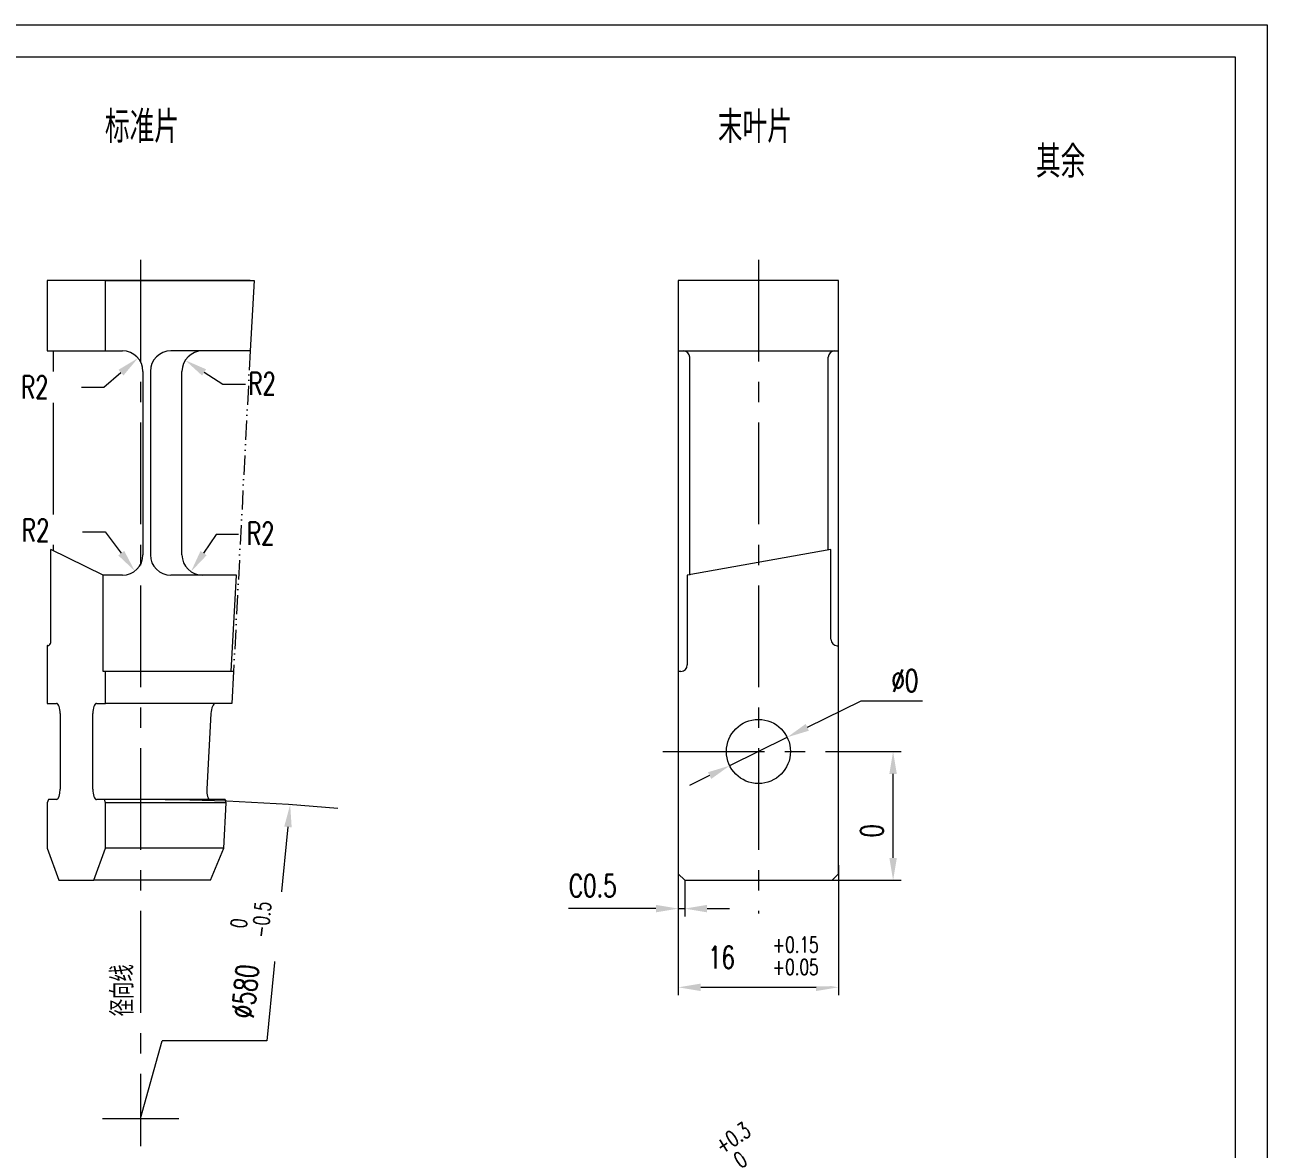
# Model space of a CAD drawing. Header units: inches. Extents: x -25 to 395, y -12 to 285.
# Drawn here: x 201.1 to 394.9, y 109.6 to 285 of the extents above; entities that cross this region are included whole.
import ezdxf

# ---------------------------------------------------------------- set-up
doc = ezdxf.new("R2010")
doc.units = ezdxf.units.IN
doc.header["$MEASUREMENT"] = 0
doc.linetypes.add('ACAD_ISO12W100', pattern=[21, 12, -3, 0, -3, 0, -3])
doc.linetypes.add('CENTER', pattern=[50.8, 31.75, -6.35, 6.35, -6.35])
for name, color, linetype, lineweight in [('1轮廓实线层', 7, 'Continuous', 0), ('3中心线层', 1, 'CENTER', 0), ('6文字层', 3, 'Continuous', 0), ('7标注层', 4, 'Continuous', 0), ('9双点划线层', 2, 'ACAD_ISO12W100', 0), ('图框层', 7, 'Continuous', 0)]:
    doc.layers.add(name, color=color, linetype=linetype, lineweight=lineweight)
doc.styles.add('HCTC', font='ROMANS.SHX', dxfattribs={"width": 0.7, "bigfont": 'INTECAD.SHX'})

# ---------------------------------------------------------------- blocks, each defined once
blk = doc.blocks.new('动叶12.5-56.7')
at = {"layer": '6文字层', "color": 3, "char_height": 3.5, "attachment_point": 5, "style": 'HCTC', "bg_fill": 2}
for s, insert, rotation in [('\\A1; {\\H0.71x;\\S 0^ -0.5;}', (236.28, 151.72), 84.5034), ('\\A1; {\\H0.71x;\\S+0.3^  0;}', (311.85, 116.43), 33.4225)]:
    blk.add_mtext(s, dxfattribs=dict(at, insert=insert, rotation=rotation))
at = {"layer": '6文字层', "color": 3, "insert": (320.56, 146.75), "char_height": 3.5, "attachment_point": 5, "style": 'HCTC', "bg_fill": 2}
blk.add_mtext('\\A1; {\\H0.71x;\\S+0.15^ +0.05;}', dxfattribs=at)
at = {"layer": '6文字层', "style": 'HCTC', "width": 0.7}
for tag, p in [('A', (95.81, 262.35)), ('RLE1', (200.54, 233.72)), ('RLE2', (236.02, 234.26)), ('AB1', (75.8, 226.24)), ('ALA', (101.09, 225.81)), ('AB', (121.97, 225.81)), ('RLE3', (200.68, 211.4)), ('RLE4', (235.79, 210.89)), ('AG0', (97.07, 201.44)), ('AB0', (121.13, 200.37)), ('DQ', (336.34, 187.94)), ('CF', (286.02, 155.94)), ('AM', (307.73, 144.76)), ('B', (134.17, 83.74)), ('RG0', (207.84, 78.7)), ('叶型号', (18.11, 52.53)), ('叶根轮槽图号', (23.7, 46.25)), ('ZA', (34.22, 20.66)), ('ZA1', (58.18, 20.66)), ('ZH', (15.31, 14.15)), ('PH', (41.85, 13.98)), ('QH', (64.07, 13.93))]:
    blk.add_attdef(tag, p, '', height=3.5, dxfattribs=at)
for tag, p, rotation in [('HLA0', (68.43, 215.96), 90), ('HLA', (134.93, 218.1), 90), ('HG0', (59.14, 208.59), 90), ('RG', (77.28, 205.03), 321.6719), ('HA', (50.17, 199.37), 90), ('HGA1', (134, 168), 90), ('HGA', (58.2, 167.26), 90), ('H3', (335.04, 165.2), 90), ('P', (130.94, 141.63), 290.302), ('DA', (236.86, 136.85), 84.5034), ('DA1', (49.61, 133.62), 90), ('Q', (121.14, 138.31), 290.302), ('YD', (74.08, 115.99), 290.6067), ('YS', (64.21, 113.62), 290.6067), ('菱形角', (85.92, 108.29), 281.3016), ('L', (301.69, 106.69), 33.0311), ('安装角B', (309.67, 103.12), 326.1465), ('LP1', (285.08, 88.7), 33.8251), ('LP2', (289.18, 81.9), 33.8251), ('YH', (322.72, 69.99), 0.04)]:
    blk.add_attdef(tag, p, '', height=3.5, rotation=rotation, dxfattribs=at)
blk = doc.blocks.new('ZwmFrameMain_A3^_^中文^_^landscape')
at = {"color": 7, "linetype": 'Continuous'}
for p, q in [((-25, 292), (395, 292)), ((395, 292), (395, -5))]:
    blk.add_line(p, q, dxfattribs=at)
at = {"color": 6, "linetype": 'Continuous'}
for p, q in [((0, 287), (390, 287)), ((390, 287), (390, 0))]:
    blk.add_line(p, q, dxfattribs=at)

msp = doc.modelspace()

# ---------------------------------------------------------------- linework, layer by layer
at = {"layer": '1轮廓实线层'}
for p, q in [((213.70634, 245.16689), (204.60708, 245.16689)), ((204.60708, 245.16689), (204.60708, 234.16689)), ((236.2342, 245.16689), (213.70634, 245.16689)), ((213.70634, 234.16689), (213.70634, 245.16689)), ((213.70634, 245.16689), (236.87087, 245.16689)), ((236.87087, 245.16689), (236.26396, 234.16689)), ((328.04853, 245.16689), (303.04853, 245.16689)), ((303.04853, 245.16689), (303.04853, 234.16689)), ((328.04853, 234.16689), (328.04853, 245.16689)), ((204.60708, 234.16689), (216.32566, 234.16689)), ((205.52769, 234.16689), (205.52769, 230.95323)), ((236.26396, 234.16689), (223.88138, 234.16689)), ((303.04853, 234.16689), (328.04853, 234.16689)), ((304.84853, 199.16689), (304.84853, 233.16689)), ((326.44853, 203.09546), (326.44853, 233.16689)), ((219.52566, 230.96689), (219.52566, 202.36689)), ((220.68138, 230.96689), (220.68138, 202.36689)), ((225.61833, 202.36689), (225.61833, 230.96689)), ((205.52769, 226.07817), (205.52769, 208.63467)), ((205.52769, 203.93039), (205.52769, 202.98598)), ((213.31386, 199.16689), (205.15886, 203.16689)), ((205.15886, 188.6871), (205.15886, 203.16689)), ((326.84853, 203.16689), (304.44853, 199.16689)), ((326.84853, 189.16689), (326.84853, 203.16689)), ((213.31386, 184.16689), (213.31386, 199.16689)), ((216.32566, 199.16689), (213.31386, 199.16689)), ((234.14058, 199.16689), (223.88138, 199.16689)), ((233.31301, 184.16689), (234.14058, 199.16689)), ((304.44853, 199.16689), (304.44853, 185.16689)), ((204.60708, 188.18979), (204.60708, 179.16689)), ((204.65886, 188.1871), (204.60708, 188.1871)), ((327.84853, 188.16689), (328.04853, 188.16689)), ((328.04853, 152.56689), (328.04853, 188.1871)), ((213.70634, 184.16689), (213.31386, 184.16689)), ((233.67081, 184.16689), (213.70634, 184.16689)), ((213.70634, 179.16689), (213.70634, 184.16689)), ((233.67081, 184.16689), (233.39495, 179.16689)), ((303.04853, 184.16689), (303.04853, 152.56689)), ((303.44853, 184.16689), (303.04853, 184.16689)), ((204.60708, 179.16689), (206.02657, 179.16689)), ((212.28686, 179.16689), (213.70634, 179.16689)), ((233.39495, 179.16689), (213.70634, 179.16689)), ((206.60892, 177.56689), (206.60892, 165.76689)), ((211.7045, 165.76689), (211.7045, 177.56689)), ((230.13653, 177.56689), (229.49746, 165.76689)), ((204.78907, 164.16689), (204.60708, 163.66689)), ((204.60708, 163.66689), (204.60708, 156.56689)), ((206.02657, 164.16689), (204.78907, 164.16689)), ((213.52435, 164.16689), (212.28686, 164.16689)), ((232.35875, 164.16689), (213.52435, 164.16689)), ((213.70634, 163.66689), (213.52435, 164.16689)), ((232.51161, 163.66689), (213.70634, 163.66689)), ((213.70634, 156.56689), (213.70634, 163.66689)), ((232.11989, 156.56689), (232.51161, 163.66689)), ((232.51161, 163.66689), (232.35875, 164.16689)), ((204.60708, 156.56689), (206.42693, 151.56689)), ((211.88649, 151.56689), (213.70634, 156.56689)), ((232.11989, 156.56689), (213.70634, 156.56689)), ((230.06649, 151.56689), (232.11989, 156.56689)), ((206.42693, 151.56689), (211.88649, 151.56689)), ((230.06649, 151.56689), (211.88649, 151.56689)), ((303.04853, 152.56689), (304.04853, 151.56689)), ((304.04853, 151.56689), (327.04853, 151.56689)), ((327.04853, 151.56689), (328.04853, 152.56689))]:
    msp.add_line(p, q, dxfattribs=at)
msp.add_circle((315.54853, 171.66689), 5, dxfattribs=at)
for centre, radius, start, end in [((216.32566, 230.96689), 3.2, 0, 90), ((223.88138, 230.96689), 3.2, 90, 180), ((228.81833, 230.96689), 3.2, 90, 180), ((303.84853, 233.16689), 1, 0, 90), ((327.44853, 233.16689), 1, 90, 180), ((216.32566, 202.36689), 3.2, 270, 0), ((223.88138, 202.36689), 3.2, 180, 270), ((228.81833, 202.36689), 3.2, 180, 270), ((204.65886, 188.6871), 0.5, 270, 0), ((327.84853, 189.16689), 1, 180, 270), ((303.44853, 185.16689), 1, 270, 0)]:
    msp.add_arc(centre, radius, start, end, dxfattribs=at)
for centre, major_axis, ratio, start_param, end_param in [((206.02657, 177.56689), (0, 1.6), 0.363970234, 4.71238898, 6.283185307), ((212.28686, 177.56689), (0, 1.6), 0.363970234, 0, 1.570796327), ((230.71973, 177.56689), (0.09985, 1.59959), 0.363275476, 0.022673202, 1.593469529), ((206.02657, 165.76689), (0, 1.6), 0.363970234, 3.141592654, 4.71238898), ((212.28686, 165.76689), (0, 1.6), 0.363970234, 1.570796327, 3.141592654), ((230.08067, 165.76689), (0.09985, 1.59959), 0.363275476, 1.593469529, 3.164265856)]:
    msp.add_ellipse(centre, major_axis=major_axis, ratio=ratio, start_param=start_param, end_param=end_param, dxfattribs=at)
at = {"layer": '3中心线层', "ltscale": 0.5}
for p, q in [((219.15671, 248.37997), (219.15671, 110.08478)), ((315.54853, 248.37997), (315.54853, 146.37934)), ((300.63517, 171.66689), (330.46189, 171.66689))]:
    msp.add_line(p, q, dxfattribs=at)
at = {"layer": '3中心线层'}
msp.add_line((213.21036, 114.41057), (225.10306, 114.41057), dxfattribs=at)
at = {"layer": '7标注层'}
for p, q in [((303.04853, 234.16689), (303.04853, 184.16689)), ((328.04853, 187.42108), (328.04853, 234.16689)), ((330.46189, 171.66689), (337.81137, 171.66689)), ((336.56137, 155.06689), (336.56137, 168.16689)), ((303.04853, 153.92619), (303.04853, 133.62276)), ((328.04853, 153.92619), (328.04853, 133.62276)), ((303.04853, 152.56689), (303.04853, 145.89889)), ((304.04853, 151.56689), (304.04853, 145.89889)), ((324.56137, 151.56689), (337.81137, 151.56689)), ((219.15671, 114.41057), (222.50689, 126.54842)), ((238.86914, 126.54842), (222.50689, 126.54842))]:
    msp.add_line(p, q, dxfattribs=at)
at = {"layer": '7标注层', "color": 4}
for p, q in [((213.43629, 228.49879), (216.09755, 230.77204)), ((232.01287, 228.909), (229.07053, 230.80443)), ((235.51287, 228.909), (232.01287, 228.909)), ((209.93629, 228.49879), (213.43629, 228.49879)), ((210.10839, 205.9526), (213.60839, 205.9526)), ((213.60839, 205.9526), (216.14447, 202.60599)), ((230.95624, 205.50844), (228.98711, 202.61491)), ((234.45624, 205.50844), (230.95624, 205.50844)), ((331.50387, 179.54161), (323.17073, 175.42881)), ((341.133, 179.54161), (331.50387, 179.54161)), ((311.06488, 169.454), (320.03218, 173.87979)), ((307.92633, 167.90497), (304.78777, 166.35595)), ((299.54853, 147.14889), (285.92746, 147.14889)), ((303.04853, 147.14889), (304.04853, 147.14889)), ((307.54853, 147.14889), (311.04853, 147.14889)), ((306.54853, 134.87276), (324.54853, 134.87276))]:
    msp.add_line(p, q, dxfattribs=at)
at = {"layer": '7标注层'}
msp.add_lwpolyline([(242.14922, 159.88668), (238.86914, 126.54842)], dxfattribs=at)
msp.add_arc((219.15671, -177.83311), 342, 84.8397348, 90, dxfattribs=at)
at = {"layer": '7标注层', "color": 4}
for points in [[(216.47643, 230.3285), (215.71868, 231.21559), (218.75882, 233.0453)], [(229.38643, 231.29482), (228.75462, 230.31404), (226.12819, 232.69985)], [(215.67955, 202.25368), (216.60939, 202.95831), (218.25838, 199.81648)], [(228.50486, 202.9431), (229.46937, 202.28672), (227.01798, 199.72138)], [(322.91256, 175.95191), (323.4289, 174.90572), (320.03218, 173.87979)], [(308.1845, 167.38188), (307.66816, 168.42807), (311.06488, 169.454)], [(299.54853, 146.56556), (299.54853, 147.73223), (303.04853, 147.14889)], [(307.54853, 147.73223), (307.54853, 146.56556), (304.04853, 147.14889)], [(306.54853, 135.45609), (306.54853, 134.28943), (303.04853, 134.87276)], [(324.54853, 134.28943), (324.54853, 135.45609), (328.04853, 134.87276)]]:
    msp.add_solid(points, dxfattribs=at)
at = {"layer": '7标注层'}
for points in [[(337.1447, 168.16689), (335.97803, 168.16689), (336.56137, 171.66689)], [(241.56869, 159.9438), (242.49192, 163.36987), (242.72975, 159.82957)], [(335.97803, 155.06689), (337.1447, 155.06689), (336.56137, 151.56689)]]:
    msp.add_solid(points, dxfattribs=at)
at = {"layer": '9双点划线层', "ltscale": 0.25}
msp.add_line((236.26396, 234.16689), (233.67081, 184.16689), dxfattribs=at)

# ---------------------------------------------------------------- texts
at = {"layer": '6文字层', "style": 'HCTC', "width": 0.7}
msp.add_text('其余', height=5, dxfattribs=at).set_placement((358.85282, 261.16943))
msp.add_text('径向线', height=3.5, rotation=90, dxfattribs=at).set_placement((218.05746, 130.36961))
at = {"layer": '6文字层', "char_height": 5, "attachment_point": 5, "style": 'HCTC'}
for s, insert in [('标准片', (219.36661, 269.10902)), ('末叶片', (315.00374, 269.10902)), ('末叶片', (315.00374, 269.10902))]:
    msp.add_mtext(s, dxfattribs=dict(at, insert=insert))

# ---------------------------------------------------------------- next in the draw order: block references
at = {"layer": '6文字层'}
ref = msp.add_blockref('动叶12.5-56.7', (-0.04066, -6.96788), dxfattribs=at)
ref.add_attrib('RLE1', 'R2', (200.50296, 226.74879), dxfattribs={"height": 3.5, "style": 'HCTC', "width": 0.7})
ref.add_attrib('RLE3', 'R2', (200.63718, 204.43651), dxfattribs={"height": 3.5, "style": 'HCTC', "width": 0.7})
ref.add_attrib('RLE2', 'R2', (235.97959, 227.2878), dxfattribs={"height": 3.5, "style": 'HCTC', "width": 0.7})
ref.add_attrib('RLE4', 'R2', (235.74882, 203.92577), dxfattribs={"height": 3.5, "style": 'HCTC', "width": 0.7})
ref.add_attrib('DA', '%%C580', (236.81442, 129.8866), dxfattribs={"height": 3.5, "rotation": 84.5034238, "style": 'HCTC', "width": 0.7})
ref.add_attrib('CF', 'C0.5', (285.98213, 148.97479), dxfattribs={"height": 3.5, "style": 'HCTC', "width": 0.7})
ref.add_attrib('AM', '16', (307.69253, 137.78765), dxfattribs={"height": 3.5, "style": 'HCTC', "width": 0.7})
ref.add_attrib('H3', '0', (334.9983, 158.22779), dxfattribs={"height": 3.5, "rotation": 90, "style": 'HCTC', "width": 0.7})
ref.add_attrib('DQ', '%%C0', (336.30115, 180.9757), dxfattribs={"height": 3.5, "style": 'HCTC', "width": 0.7})

# ---------------------------------------------------------------- next in the draw order: block references
at = {"layer": '图框层'}
msp.add_blockref('ZwmFrameMain_A3^_^中文^_^landscape', (-0.08133, -6.96788), dxfattribs=at)

doc.saveas('drawing.dxf')
